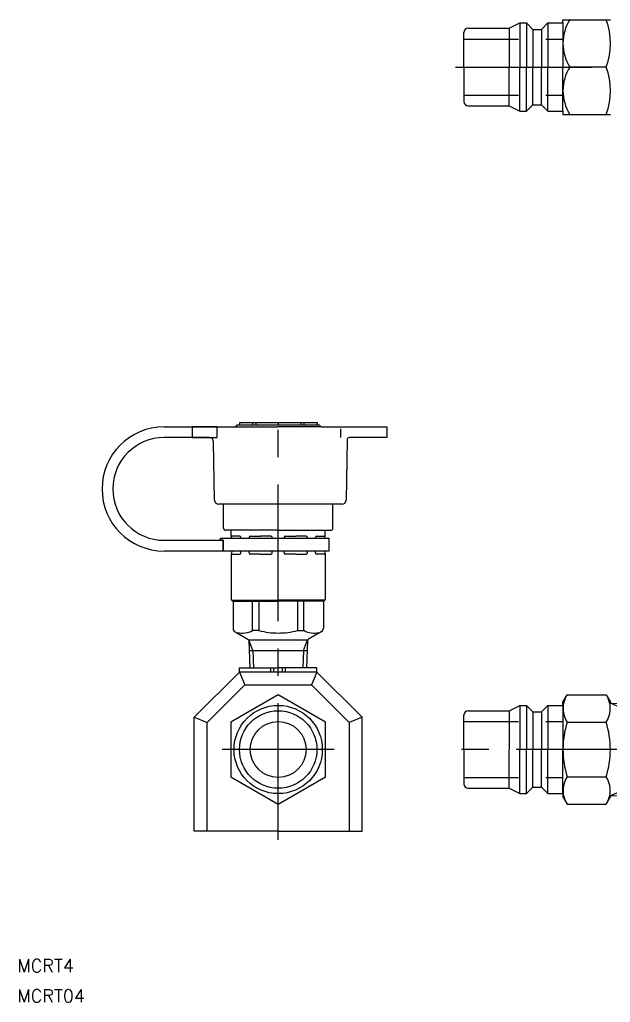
# Model space of a CAD drawing. Extents: x -60 to 302, y -59 to 199.
# Drawn here: x -60.1 to 77.2, y -58.7 to 169.6 of the extents above; entities that cross this region are included whole.
import ezdxf

# ---------------------------------------------------------------- set-up
doc = ezdxf.new("R2010")
doc.units = 0
doc.linetypes.add('CENTER', pattern=[50.8, 31.75, -6.35, 6.35, -6.35])
doc.linetypes.add('DASHED', pattern=[19.05, 12.7, -6.35])
doc.layers.get('0').update_dxf_attribs({"linetype": 'CONTINUOUS'})
doc.layers.add('CENTER', color=1, linetype='CENTER')
doc.styles.get("Standard").update_dxf_attribs({"font": 'txt.shx', "height": 3, "bigfont": 'bigfont.shx'})

msp = doc.modelspace()

# ---------------------------------------------------------------- linework, layer by layer
at = {"color": 7, "linetype": 'CONTINUOUS'}
for p, q in [((66.16, 168.8), (66.16, 169.55)), ((66.16, 169.55), (77.16, 169.55)), ((44.16, 167.55), (53.66, 167.55)), ((53.66, 167.55), (56.13, 168.8)), ((53.66, 167.55), (53.66, 158.55)), ((56.13, 168.8), (56.13, 158.55)), ((56.13, 168.8), (57.66, 168.8)), ((57.66, 168.8), (57.66, 158.55)), ((57.66, 168.8), (59.16, 167.3)), ((59.16, 167.3), (59.16, 158.55)), ((59.16, 167.3), (61.16, 167.3)), ((61.16, 167.3), (62.66, 168.8)), ((61.16, 167.3), (61.16, 158.55)), ((62.66, 168.8), (62.66, 158.55)), ((62.66, 168.8), (66.16, 168.8)), ((66.16, 168.8), (66.16, 158.55)), ((43.16, 158.55), (43.16, 166.55)), ((43.16, 158.55), (43.16, 150.55)), ((53.66, 149.55), (53.66, 158.55)), ((56.13, 148.3), (56.13, 158.55)), ((57.66, 148.3), (57.66, 158.55)), ((59.16, 149.8), (59.16, 158.55)), ((61.16, 149.8), (61.16, 158.55)), ((62.66, 148.3), (62.66, 158.55)), ((66.16, 148.3), (66.16, 158.55)), ((76.22, 158.55), (67.72, 158.55)), ((44.16, 149.55), (53.66, 149.55)), ((53.66, 149.55), (56.13, 148.3)), ((57.66, 148.3), (59.16, 149.8)), ((59.16, 149.8), (61.16, 149.8)), ((61.16, 149.8), (62.66, 148.3)), ((56.13, 148.3), (57.66, 148.3)), ((62.66, 148.3), (66.16, 148.3)), ((66.16, 148.3), (66.16, 147.55)), ((66.16, 147.55), (77.16, 147.55)), ((-10, 74.96), (-9.5, 75.46)), ((-9.5, 75.46), (-8.95, 75.46)), ((-8.95, 75.46), (-8.95, 75.96)), ((-8.95, 75.96), (9.08, 75.96)), ((-8.95, 75.46), (8.95, 75.46)), ((-5.97, 75.96), (-5.97, 75.46)), ((-5.23, 75.96), (-5.23, 75.46)), ((0, 75.96), (0, 75.46)), ((0, 75.96), (0, 75.46)), ((5.24, 75.96), (5.24, 75.46)), ((5.97, 75.96), (5.97, 75.46)), ((9.08, 75.96), (9.08, 75.46)), ((9.08, 75.46), (9.5, 75.46)), ((9.5, 75.46), (10, 74.96)), ((-26.5, 74.96), (-14.19, 74.96)), ((-20, 74.96), (-20, 72.46)), ((-14.19, 74.96), (-20, 74.96)), ((-20, 74.96), (-20, 74.96)), ((-14.19, 74.96), (-10, 74.96)), ((-14.19, 72.46), (-14.19, 74.96)), ((-10, 74.96), (0, 74.96)), ((10, 74.96), (0, 74.96)), ((10, 74.96), (10.01, 74.96)), ((10, 74.96), (10.01, 74.96)), ((10, 74.96), (25.22, 74.96)), ((14.46, 74.46), (14.46, 72.46)), ((25.22, 74.96), (25.22, 72.46)), ((-16, 72.46), (-26.5, 72.46)), ((-20, 72.46), (-14.19, 72.46)), ((-14.8, 57.94), (-15, 71.46)), ((15.99, 71.97), (15.79, 57.94)), ((25.22, 72.46), (16.49, 72.46)), ((14.79, 56.96), (-13.8, 56.96)), ((-12.7, 51.42), (-12.7, 56.96)), ((12.7, 51.42), (12.7, 56.96)), ((0, 50.92), (-12.2, 50.92)), ((-10.9, 49.59), (-10.9, 50.92)), ((0, 50.92), (12.2, 50.92)), ((10.9, 49.59), (10.9, 50.92)), ((-26.5, 48.6), (-12.79, 48.6)), ((-13.4, 48.6), (-13.4, 49.1)), ((-13.4, 49.1), (11.75, 49.1)), ((-12.79, 48.6), (-13.4, 48.6)), ((-12.79, 48.6), (-12.79, 46.1)), ((-12.79, 46.1), (-12.79, 48.6)), ((-8.98, 49.59), (-10.9, 49.59)), ((-10.8, 49.1), (-10.9, 49.59)), ((-8.68, 49.1), (-8.68, 49.29)), ((-6.77, 49.1), (-6.77, 49.29)), ((-6.47, 49.59), (-4.08, 49.59)), ((-1.68, 49.59), (-4.08, 49.59)), ((-1.38, 49.1), (-1.38, 49.29)), ((1.38, 49.1), (1.38, 49.29)), ((1.68, 49.59), (4.08, 49.59)), ((6.47, 49.59), (4.08, 49.59)), ((6.77, 49.1), (6.77, 49.29)), ((8.68, 49.1), (8.68, 49.29)), ((8.98, 49.59), (10.9, 49.59)), ((10.8, 49.1), (10.9, 49.59)), ((11.75, 49.1), (11.75, 46.1)), ((-12.79, 46.1), (-26.5, 46.1)), ((-1.65, 46.1), (-12.79, 46.1)), ((-10.77, 46.02), (-10.9, 45.41)), ((-10.77, 46.1), (-10.77, 46.02)), ((-8.68, 45.71), (-8.68, 46.1)), ((-6.77, 45.71), (-6.77, 46.1)), ((11.75, 46.1), (-1.65, 46.1)), ((-1.38, 45.71), (-1.38, 46.1)), ((1.38, 45.71), (1.38, 46.1)), ((6.77, 45.71), (6.77, 46.1)), ((8.68, 45.71), (8.68, 46.1)), ((10.77, 46.1), (10.77, 46.02)), ((10.77, 46.02), (10.9, 45.41)), ((-10.9, 45.41), (-8.98, 45.41)), ((-10.9, 45.41), (-10.9, 34.85)), ((-4.08, 45.41), (-6.47, 45.41)), ((-4.08, 45.41), (-1.68, 45.41)), ((4.08, 45.41), (1.68, 45.41)), ((4.08, 45.41), (6.47, 45.41)), ((10.9, 45.41), (8.98, 45.41)), ((10.9, 45.41), (10.9, 34.85)), ((-10.86, 34.73), (0, 34.73)), ((-10.8, 34.67), (-10.5, 34.5)), ((-10.5, 34.5), (0, 34.5)), ((-10.5, 34.5), (-10.5, 28.22)), ((-5.99, 27.64), (-5.99, 34.5)), ((-4.47, 34.5), (-4.47, 27.64)), ((10.86, 34.73), (0, 34.73)), ((10.5, 34.5), (0, 34.5)), ((4.47, 34.5), (4.47, 27.64)), ((5.99, 27.64), (5.99, 34.5)), ((10.8, 34.67), (10.5, 34.5)), ((10.5, 34.5), (10.5, 28.22)), ((-4.47, 27.64), (-5.99, 27.64)), ((4.47, 27.64), (5.99, 27.64)), ((-10, 27.35), (-7.04, 25.64)), ((-6.81, 25.51), (6.81, 25.51)), ((-6.8, 25.31), (-6.58, 19)), ((6.8, 25.31), (6.58, 19)), ((10, 27.35), (7.04, 25.64)), ((-6.71, 23), (6.72, 23)), ((-9, 18), (-9, 19)), ((-9, 19), (0, 19)), ((-1.73, 18), (-1.73, 19)), ((-1, 18), (-1, 19)), ((9, 19), (0, 19)), ((1, 18), (1, 19)), ((1.73, 18), (1.73, 19)), ((9, 18), (9, 19)), ((-19.5, 7.5), (-9, 18)), ((9, 18), (-9, 18)), ((-9, 18), (-7.76, 15)), ((9, 18), (7.76, 15)), ((19.5, 7.5), (9, 18)), ((-16.5, 6.26), (-7.76, 15)), ((-7.76, 15), (7.76, 15)), ((7.76, 15), (16.5, 6.26)), ((0, 12.7), (-11, 6.35)), ((11, 6.35), (0, 12.7)), ((66.16, 11), (67.14, 12.7)), ((67.14, 12.7), (76.18, 12.7)), ((76.18, 12.7), (77.16, 11)), ((53.66, 9), (56.13, 10.25)), ((56.13, 10.25), (56.13, 0)), ((56.13, 10.25), (57.66, 10.25)), ((57.66, 10.25), (57.66, 0)), ((57.66, 10.25), (59.16, 8.75)), ((61.16, 8.75), (62.66, 10.25)), ((62.66, 10.25), (62.66, 0)), ((62.66, 10.25), (66.16, 10.25)), ((66.16, 10.25), (66.16, 11)), ((66.16, 10.25), (66.16, 0)), ((77.16, 11), (77.16, 10.72)), ((77.16, 10.75), (85, 10.48)), ((-19.5, 7.5), (-16.5, 6.26)), ((-19.5, -19), (-19.5, 7.5)), ((19.5, 7.5), (16.5, 6.26)), ((19.5, -19), (19.5, 7.5)), ((43.16, 0), (43.16, 8)), ((44.16, 9), (53.66, 9)), ((53.66, 9), (53.66, 0)), ((59.16, 8.75), (59.16, 0)), ((59.16, 8.75), (61.16, 8.75)), ((61.16, 8.75), (61.16, 0)), ((-16.5, -19), (-16.5, 6.26)), ((-11, 6.35), (-11, -6.35)), ((11, -6.35), (11, 6.35)), ((16.5, 6.26), (16.5, -19)), ((67.14, 6.35), (76.18, 6.35)), ((43.16, 0), (43.16, -8)), ((53.66, -9), (53.66, 0)), ((56.13, -10.25), (56.13, 0)), ((57.66, -10.25), (57.66, 0)), ((59.16, -8.75), (59.16, 0)), ((61.16, -8.75), (61.16, 0)), ((62.66, -10.25), (62.66, 0)), ((66.16, -10.25), (66.16, 0)), ((-11, -6.35), (0, -12.7)), ((0, -12.7), (11, -6.35)), ((67.14, -6.35), (76.18, -6.35)), ((44.16, -9), (53.66, -9)), ((53.66, -9), (56.13, -10.25)), ((57.66, -10.25), (59.16, -8.75)), ((59.16, -8.75), (61.16, -8.75)), ((61.16, -8.75), (62.66, -10.25)), ((56.13, -10.25), (57.66, -10.25)), ((62.66, -10.25), (66.16, -10.25)), ((66.16, -10.25), (66.16, -11)), ((66.16, -11), (67.14, -12.7)), ((76.18, -12.7), (77.16, -11)), ((77.16, -10.75), (85, -10.48)), ((77.16, -11), (77.16, -10.72)), ((67.14, -12.7), (76.18, -12.7)), ((0, -19), (-19.5, -19)), ((0, -19), (19.5, -19))]:
    msp.add_line(p, q, dxfattribs=at)
at = {"color": 3, "linetype": 'DASHED'}
for p, q in [((43.16, 165.05), (66.16, 165.05)), ((43.16, 152.05), (66.16, 152.05)), ((43.16, 6.5), (66.16, 6.5)), ((43.16, -6.5), (66.16, -6.5))]:
    msp.add_line(p, q, dxfattribs=at)
at = {"color": 3, "linetype": 'CONTINUOUS'}
for p, q in [((-5.86, 23), (-6.81, 25.51)), ((5.86, 23), (6.81, 25.51)), ((-5.86, 23), (-5.72, 19)), ((5.86, 23), (5.72, 19)), ((80.16, 9.48), (77.16, 10.75)), ((80.16, -9.48), (77.16, -10.75))]:
    msp.add_line(p, q, dxfattribs=at)
at = {"color": 7, "linetype": 'CONTINUOUS'}
for radius in [10.25, 9, 6.5]:
    msp.add_circle((0, 0), radius, dxfattribs=at)
for centre, radius, start, end in [((76.64, 164.05), 10.48, 148.3291, 211.6709), ((60.58, 164.05), 16.58, 340.6285, 19.3715), ((44.16, 166.55), 1, 90, 180), ((76.64, 153.05), 10.48, 148.3294, 211.6706), ((60.58, 153.05), 16.58, 340.6284, 19.3716), ((44.16, 150.55), 1, 180, 270), ((-26.5, 60.53), 14.43, 90, 270), ((-26.5, 60.53), 11.93, 90, 270), ((-16, 71.46), 1, 0, 90), ((16.49, 71.96), 0.5, 90, 179.1512), ((-13.8, 57.96), 1, 180.8488, 270), ((14.79, 57.96), 1, 270, 359.1512), ((-12.2, 51.42), 0.5, 180, 270), ((12.2, 51.42), 0.5, 270, 0), ((-8.98, 49.29), 0.3, 0, 90), ((-6.47, 49.29), 0.3, 90, 180), ((-1.68, 49.29), 0.3, 0, 90), ((1.68, 49.29), 0.3, 90, 180), ((6.47, 49.29), 0.3, 0, 90), ((8.98, 49.29), 0.3, 90, 180), ((-8.98, 45.71), 0.3, 270, 0), ((-6.47, 45.71), 0.3, 180, 270), ((-1.68, 45.71), 0.3, 270, 0), ((1.68, 45.71), 0.3, 180, 270), ((6.47, 45.71), 0.3, 270, 0), ((8.98, 45.71), 0.3, 180, 270), ((-10.7, 34.85), 0.2, 180, 240), ((10.7, 34.85), 0.2, 300, 0), ((-9.5, 28.22), 1, 180, 240), ((-8.25, 31.75), 4.69, 255.7148, 298.7292), ((0, 44.67), 17.61, 255.2877, 270), ((0, 44.67), 17.61, 270, 284.7123), ((8.25, 31.75), 4.69, 241.2708, 284.2852), ((9.5, 28.22), 1, 300, 0), ((-7.29, 25.21), 0.5, 12.1904, 60), ((7.29, 25.21), 0.5, 120, 167.8096), ((71.83, 9.54), 5.67, 155.9793, 214.2285), ((71.49, 9.54), 5.67, 325.7715, 24.0207), ((44.16, 8), 1, 90, 180), ((87.18, 0), 21.02, 162.412, 180), ((56.14, 0), 21.02, 0, 17.588), ((87.18, 0), 21.02, 180, 197.588), ((56.14, 0), 21.02, 342.412, 0), ((71.83, -9.54), 5.67, 145.7715, 204.0207), ((71.49, -9.54), 5.67, 335.9793, 34.2285), ((44.16, -8), 1, 180, 270)]:
    msp.add_arc(centre, radius, start, end, dxfattribs=at)
at = {"layer": 'CENTER', "color": 1, "linetype": 'CENTER'}
for p, q in [((41.16, 158.55), (302.12, 158.55)), ((0, -21), (0, 77.96)), ((13, 0), (-13, 0)), ((87, 0), (41.16, 0))]:
    msp.add_line(p, q, dxfattribs=at)

# ---------------------------------------------------------------- texts
at = {"color": 7, "linetype": 'CONTINUOUS'}
for s, p in [('MCRT4', (-60.58, -51.73)), ('MCRT04', (-60.58, -58.73))]:
    msp.add_text(s, height=3, dxfattribs=at).set_placement(p)

doc.saveas('drawing.dxf')
